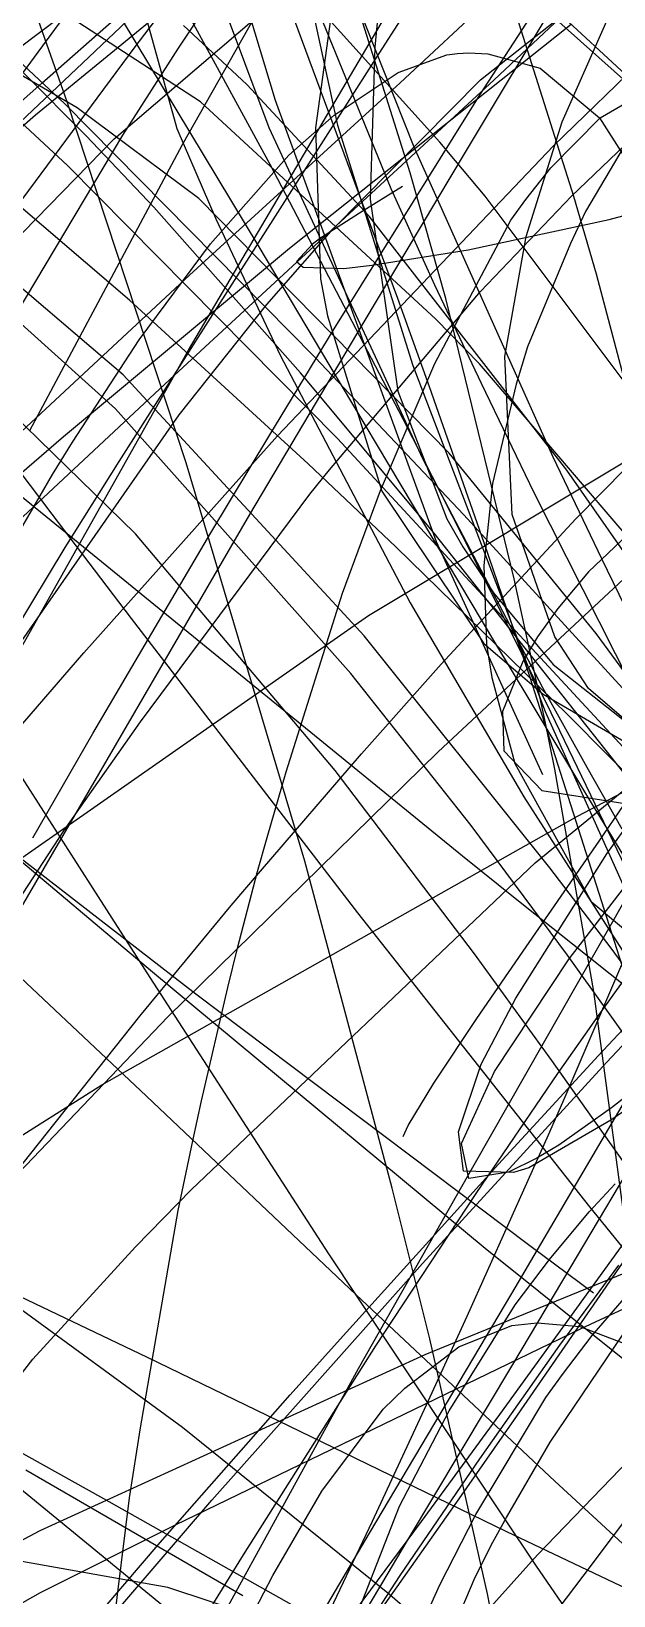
# Model space of a CAD drawing. Header units: metres. Extents: x -307 to 280, y -97 to 158.
# Drawn here: x -10.81 to -3.63, y 23.7 to 42.98 of the extents above; entities that cross this region are included whole.
import ezdxf

# ---------------------------------------------------------------- set-up
doc = ezdxf.new("R2010")
doc.units = ezdxf.units.M

msp = doc.modelspace()

# ---------------------------------------------------------------- linework, layer by layer
for p, q in [((-9.001, 42.771, -1314.566), (-5.723, 47.715, -1311.794)), ((-5.448, 41.51, -1309.145), (-2.158, 47.014, -1306.252)), ((-7.871, 41.337, -1344.908), (-10.333, 45.861, -1345.993)), ((-9.363, 45.739, -1332.67), (-7.886, 41.792, -1338.578)), ((-2.73, 41.683, -1364.006), (-7.415, 45.867, -1363.308)), ((-7.718, 45.627, -1339.403), (-6.1, 41.556, -1345.462)), ((-6.592, 42.601, -1310.109), (-4.626, 45.667, -1307.768)), ((-10.763, 41.948, -1317.994), (-6.769, 45.224, -1314.237)), ((-9.943, 45.128, -1315.882), (-9.021, 41.782, -1324.113)), ((-8.078, 45.203, -1340.307), (-6.384, 41.042, -1346.278)), ((-6.267, 42.344, -1311.161), (-3.236, 45.166, -1307.321)), ((-11.186, 41.638, -1314.046), (-7.771, 44.874, -1309.927)), ((-6.297, 39.687, -1345.553), (-8.188, 44.783, -1346.698)), ((-6.144, 41.235, -1340.922), (-7.255, 44.765, -1341.393)), ((-5.28, 42.201, -1340.434), (-3.646, 44.723, -1339.306)), ((-7.631, 44.565, -1322.537), (-7.039, 41.824, -1328.351)), ((-9.532, 42.789, -1309.703), (-8.242, 44.488, -1307.944)), ((-3.272, 42.246, -1364.681), (-5.347, 44.168, -1364.272)), ((-4.126, 40.942, -1335.795), (-5.149, 44.176, -1336.296)), ((-4.377, 41.567, -1314.664), (-1.699, 44.167, -1311.56)), ((-4.27, 41.864, -1375.619), (-3.215, 44.248, -1378.69)), ((-10.4, 42.084, -1341.142), (-12.568, 44.106, -1341.643)), ((-8.73, 42.112, -1353.89), (-11.807, 44.111, -1354.8)), ((-8.95, 41.585, -1338.96), (-7.675, 43.839, -1338.217)), ((-10.686, 42.34, -1314.453), (-9.108, 43.731, -1313.198)), ((-8.258, 43.617, -1319.768), (-7.807, 42.132, -1322.523)), ((-10.249, 42.037, -1350.418), (-12.811, 43.517, -1350.422)), ((-9.793, 41.656, -1334.907), (-7.675, 43.465, -1334.976)), ((-8.876, 39.052, -1311.397), (-6.259, 43.488, -1308.978)), ((-5.777, 41.615, -1352.451), (-7.386, 43.394, -1353.166)), ((-7.078, 43.478, -1339.163), (-7.31, 41.788, -1339.891)), ((-5.276, 42.382, -1332.631), (-3.917, 43.455, -1332.592)), ((-12.042, 41.965, -1315.34), (-10.197, 43.353, -1313.749)), ((-11.57, 41.586, -1339.888), (-10.317, 43.28, -1339.335)), ((-10.37, 42.111, -1342.496), (-10.748, 43.182, -1342.662)), ((-6.533, 43.258, -1341.276), (-6.58, 42.783, -1341.488)), ((-8.006, 40.324, -1359.125), (-9.703, 43.135, -1359.216)), ((-8.158, 42.325, -1352.852), (-8.938, 43.05, -1353.135)), ((-7.632, 40.309, -1314.23), (-4.158, 43.068, -1310.251)), ((-5.109, 42.381, -1310.378), (-4.361, 43.082, -1309.411)), ((-9.602, 39.668, -1339.804), (-13.48, 42.978, -1340.907)), ((-10.367, 41.326, -1342.1), (-12.12, 42.95, -1342.545)), ((-12.46, 38.839, -1313.025), (-9.532, 42.789, -1309.703)), ((-9.729, 37.68, -1313.424), (-6.592, 42.601, -1310.109)), ((-9.686, 41.701, -1315.146), (-9.001, 42.771, -1314.566)), ((-6.58, 42.783, -1341.488), (-6.637, 40.91, -1342.384)), ((-6.29, 42.472, -1342.846), (-5.693, 42.69, -1342.446)), ((-5.693, 42.69, -1342.446), (-5.562, 42.707, -1342.358)), ((-5.562, 42.707, -1342.358), (-5.422, 42.714, -1342.263)), ((-5.422, 42.714, -1342.263), (-5.187, 42.703, -1342.103)), ((-5.187, 42.703, -1342.103), (-4.541, 42.525, -1341.653)), ((-10.138, 41.691, -1351.616), (-10.908, 42.462, -1351.687)), ((-7.079, 41.945, -1343.382), (-6.29, 42.472, -1342.846)), ((-4.541, 42.525, -1341.653), (-3.808, 41.912, -1341.104)), ((-13.192, 40.11, -1316.319), (-10.686, 42.34, -1314.453)), ((-9.108, 38.687, -1315.038), (-5.109, 42.381, -1310.378)), ((-8.862, 39.974, -1314.138), (-6.267, 42.344, -1311.161)), ((-6.65, 40.703, -1352.206), (-8.158, 42.325, -1352.852)), ((-7.089, 40.548, -1333.013), (-5.276, 42.382, -1332.631)), ((-3.033, 42.365, -1346.305), (-3.984, 40.757, -1347.302)), ((-3.802, 41.914, -1347.472), (-3.144, 42.297, -1346.884)), ((-7.314, 38.96, -1340.208), (-10.4, 42.084, -1341.142)), ((-8.903, 37.661, -1341.751), (-10.37, 42.111, -1342.496)), ((-8.75, 40.919, -1350.392), (-10.249, 42.037, -1350.418)), ((-5.827, 39.431, -1352.699), (-8.73, 42.112, -1353.89)), ((-7.807, 42.132, -1322.523), (-5.823, 36.692, -1331.384)), ((-7.079, 39.313, -1341.865), (-5.28, 42.201, -1340.434)), ((-13.869, 39.243, -1320.647), (-10.763, 41.948, -1317.994)), ((-7.639, 41.452, -1343.771), (-7.079, 41.945, -1343.382)), ((-4.715, 40.451, -1373.62), (-4.27, 41.864, -1375.619)), ((-4.411, 41.296, -1348.01), (-3.802, 41.914, -1347.472)), ((-4.157, 40.947, -1330.274), (-3.171, 41.889, -1330.694)), ((-3.808, 41.912, -1341.104), (-3.513, 41.448, -1340.854)), ((-12.819, 36.452, -1317.894), (-9.686, 41.701, -1315.146)), ((-11.889, 39.505, -1335.168), (-9.793, 41.656, -1334.907)), ((-9.302, 40.812, -1351.522), (-10.138, 41.691, -1351.616)), ((-9.021, 41.782, -1324.113), (-8.541, 40.67, -1326.389)), ((-7.886, 41.792, -1338.578), (-5.987, 37.707, -1343.441)), ((-7.31, 41.788, -1339.891), (-7.25, 39.93, -1340.86)), ((-7.039, 41.824, -1328.351), (-6.111, 38.861, -1333.547)), ((-10.831, 38.062, -1340.352), (-8.95, 41.585, -1338.96)), ((-8.607, 40.362, -1344.473), (-7.639, 41.452, -1343.771)), ((-7.779, 37.994, -1318.592), (-4.377, 41.567, -1314.664)), ((-6.722, 39.379, -1310.227), (-5.448, 41.51, -1309.145)), ((-6.1, 41.556, -1345.462), (-4.384, 37.738, -1349.954)), ((-5.22, 40.948, -1352.179), (-5.777, 41.615, -1352.451)), ((-7.039, 37.962, -1341.009), (-10.367, 41.326, -1342.1)), ((-6.235, 38.209, -1344.063), (-7.871, 41.337, -1344.908)), ((-4.72, 40.905, -1348.284), (-4.411, 41.296, -1348.01)), ((-6.24, 41.067, -1337.479), (-6.77, 40.74, -1340.686)), ((-5.704, 39.687, -1340.693), (-6.144, 41.235, -1340.922)), ((-3.691, 40.659, -1366.299), (-1.561, 41.233, -1370.518)), ((-5.664, 37.78, -1350.171), (-8.75, 40.919, -1350.392)), ((-6.637, 40.91, -1342.384), (-6.296, 38.546, -1343.705)), ((-6.384, 41.042, -1346.278), (-5.842, 39.856, -1347.674)), ((-5.277, 39.772, -1330.003), (-4.157, 40.947, -1330.274)), ((-3.518, 38.681, -1351.201), (-5.22, 40.948, -1352.179)), ((-4.901, 40.65, -1348.445), (-4.72, 40.905, -1348.284)), ((-3.845, 39.986, -1335.638), (-4.126, 40.942, -1335.795)), ((-7.496, 38.77, -1351.246), (-9.302, 40.812, -1351.522)), ((-6.77, 40.74, -1340.686), (-7.248, 40.43, -1344.306)), ((-4.212, 37.57, -1350.845), (-6.65, 40.703, -1352.206)), ((-3.984, 40.757, -1347.302), (-4.169, 40.366, -1347.556)), ((-9.682, 38.747, -1351.978), (-11.874, 40.615, -1352.545)), ((-8.541, 40.67, -1326.389), (-7.746, 38.987, -1329.61)), ((-7.91, 39.612, -1333.266), (-7.089, 40.548, -1333.013)), ((-5.84, 38.888, -1349.314), (-4.901, 40.65, -1348.445)), ((-5.43, 40.285, -1361.934), (-3.691, 40.659, -1366.299)), ((-10.558, 37.031, -1343.951), (-13.03, 40.297, -1344.139)), ((-10.416, 37.985, -1317.192), (-7.632, 40.309, -1314.23)), ((-9.486, 39.176, -1345.147), (-8.607, 40.362, -1344.473)), ((-7.13, 38.855, -1359.023), (-8.006, 40.324, -1359.125)), ((-7.346, 40.355, -1345.43), (-7.546, 40.141, -1349.384)), ((-7.248, 40.43, -1344.306), (-7.346, 40.355, -1345.43)), ((-4.976, 38.971, -1371.299), (-4.715, 40.451, -1373.62)), ((-4.169, 40.366, -1347.556), (-4.696, 39.093, -1348.404)), ((-7.546, 40.141, -1349.384), (-7.463, 40.073, -1351.856)), ((-6.96, 40.056, -1356.211), (-6.618, 40.096, -1357.756)), ((-6.618, 40.096, -1357.756), (-5.43, 40.285, -1361.934)), ((-13.051, 36.087, -1318.522), (-8.862, 39.974, -1314.138)), ((-7.463, 40.073, -1351.856), (-6.96, 40.056, -1356.211)), ((-7.25, 39.93, -1340.86), (-7.161, 39.475, -1341.139)), ((-3.16, 37.381, -1335.179), (-3.845, 39.986, -1335.638)), ((-9.777, 38.327, -1352.155), (-11.459, 39.841, -1352.569)), ((-7.138, 37.576, -1330.006), (-5.277, 39.772, -1330.003)), ((-5.842, 39.856, -1347.674), (-5.27, 38.642, -1349.013)), ((-7.401, 37.65, -1339.051), (-9.602, 39.668, -1339.804)), ((-8.993, 38.255, -1333.689), (-7.91, 39.612, -1333.266)), ((-5.906, 38.6, -1345.296), (-6.297, 39.687, -1345.553)), ((-4.86, 36.233, -1340.126), (-5.704, 39.687, -1340.693)), ((-8.122, 37.026, -1311.407), (-6.722, 39.379, -1310.227)), ((-7.161, 39.475, -1341.139), (-6.491, 37.311, -1342.617)), ((-5.29, 38.88, -1352.45), (-5.827, 39.431, -1352.699)), ((-10.305, 37.918, -1345.813), (-9.486, 39.176, -1345.147)), ((-7.888, 37.986, -1342.556), (-7.079, 39.313, -1341.865)), ((-12.547, 32.53, -1314.86), (-8.876, 39.052, -1311.397)), ((-7.746, 38.987, -1329.61), (-6.143, 35.936, -1334.925)), ((-5.481, 37.022, -1339.546), (-7.314, 38.96, -1340.208)), ((-6.656, 35.782, -1315.664), (-1.088, 39.125, -1313.524)), ((-4.886, 37.025, -1367.609), (-4.976, 38.971, -1371.299)), ((-4.696, 39.093, -1348.404), (-4.838, 38.631, -1348.725)), ((-6.711, 35.531, -1350.909), (-9.682, 38.747, -1351.978)), ((-5.85, 36.795, -1350.918), (-7.496, 38.77, -1351.246)), ((-5.099, 35.453, -1358.581), (-7.13, 38.855, -1359.023)), ((-6.508, 37.323, -1349.969), (-5.84, 38.888, -1349.314)), ((-6.111, 38.861, -1333.547), (-4.478, 34.597, -1339.83)), ((-2.981, 36.185, -1351.147), (-5.29, 38.88, -1352.45)), ((-11.796, 36.18, -1317.955), (-9.108, 38.687, -1315.038)), ((-9.53, 36.787, -1350.085), (-11.387, 38.599, -1350.572)), ((-5.231, 36.675, -1344.822), (-5.906, 38.6, -1345.296)), ((-5.27, 38.642, -1349.013), (-4.621, 37.298, -1350.394)), ((-4.838, 38.631, -1348.725), (-5.13, 37.408, -1349.604)), ((-6.296, 38.546, -1343.705), (-5.693, 36.97, -1344.773)), ((-10.931, 35.469, -1334.681), (-8.993, 38.255, -1333.689)), ((-6.876, 35.068, -1351.17), (-9.777, 38.327, -1352.155)), ((-5.139, 36.051, -1343.432), (-6.235, 38.209, -1344.063)), ((-11.572, 36.992, -1318.384), (-10.416, 37.985, -1317.192)), ((-10.167, 35.323, -1321.337), (-7.779, 37.994, -1318.592)), ((-8.601, 36.8, -1343.193), (-7.888, 37.986, -1342.556)), ((-10.551, 37.52, -1346.018), (-10.305, 37.918, -1345.813)), ((-3.314, 33.936, -1339.412), (-7.039, 37.962, -1341.009)), ((-10.106, 36.571, -1336.568), (-11.409, 37.63, -1337.178)), ((-10.397, 36.619, -1314.107), (-9.729, 37.68, -1313.424)), ((-7.442, 32.756, -1340.861), (-8.903, 37.661, -1341.751)), ((-6.32, 36.628, -1338.648), (-7.401, 37.65, -1339.051)), ((-5.987, 37.707, -1343.441), (-4.511, 34.895, -1346.171)), ((-3.853, 35.56, -1349.924), (-5.664, 37.78, -1350.171)), ((-4.384, 37.738, -1349.954), (-3.786, 36.483, -1351.18)), ((-4.1, 36.97, -1322.49), (-3.477, 37.605, -1322.177)), ((-11.16, 36.465, -1346.548), (-10.551, 37.52, -1346.018)), ((-7.38, 37.278, -1330.028), (-7.138, 37.576, -1330.006)), ((-5.13, 37.408, -1349.604), (-5.234, 36.397, -1350.374)), ((-2.03, 34.438, -1349.31), (-4.212, 37.57, -1350.845)), ((-9.469, 34.472, -1330.61), (-7.38, 37.278, -1330.028)), ((-6.978, 36.057, -1350.455), (-6.508, 37.323, -1349.969)), ((-6.491, 37.311, -1342.617), (-5.235, 35.434, -1344.332)), ((-4.621, 37.298, -1350.394), (-1.763, 31.64, -1355.461)), ((-2.943, 37.274, -1338.535), (-3.944, 36.317, -1342.383)), ((-11.095, 31.91, -1313.994), (-8.122, 37.026, -1311.407)), ((-9.579, 35.743, -1343.854), (-10.558, 37.031, -1343.951)), ((-1.694, 32.879, -1337.836), (-5.481, 37.022, -1339.546)), ((-4.361, 35.517, -1363.686), (-4.886, 37.025, -1367.609)), ((-5.76, 35.18, -1323.551), (-4.1, 36.97, -1322.49)), ((-5.693, 36.97, -1344.773), (-5.493, 36.626, -1345.042)), ((-10.054, 34.328, -1344.585), (-8.601, 36.8, -1343.193)), ((-7.068, 33.873, -1349.234), (-9.53, 36.787, -1350.085)), ((-4.196, 34.552, -1337.757), (-6.32, 36.628, -1338.648)), ((-3.158, 33.395, -1350.196), (-5.85, 36.795, -1350.918)), ((-5.823, 36.692, -1331.384), (-4.512, 33.823, -1335.179)), ((-5.8, 34.101, -1314.373), (-2.893, 36.81, -1311.278)), ((-5.493, 36.626, -1345.042), (-5.117, 36.061, -1345.509)), ((-4.668, 35.028, -1344.4), (-5.231, 36.675, -1344.822)), ((-13.659, 31.221, -1317.401), (-10.397, 36.619, -1314.107)), ((-5.497, 32.817, -1334.062), (-10.106, 36.571, -1336.568)), ((-3.786, 36.483, -1351.18), (-3.113, 35.096, -1352.438)), ((-5.234, 36.397, -1350.374), (-5.203, 35.424, -1351.16)), ((-3.944, 36.317, -1342.383), (-4.325, 35.867, -1344.214)), ((-7.673, 33.855, -1351.234), (-6.978, 36.057, -1350.455)), ((-4.406, 34.58, -1342.977), (-5.139, 36.051, -1343.432)), ((-5.117, 36.061, -1345.509), (-4.38, 35.178, -1346.324)), ((-4.484, 34.494, -1339.823), (-4.86, 36.233, -1340.126)), ((-3.646, 32.009, -1305.28), (-1.295, 36.173, -1303.201)), ((-6.143, 35.936, -1334.925), (-4.743, 33.546, -1338.623)), ((-4.604, 32.734, -1313.358), (-0.8, 35.854, -1310.867)), ((-4.325, 35.867, -1344.214), (-4.576, 35.518, -1345.687)), ((-11.808, 32.186, -1318.062), (-6.656, 35.782, -1315.664)), ((-6.788, 32.118, -1343.453), (-9.579, 35.743, -1343.854)), ((-4.421, 32.671, -1349.848), (-6.711, 35.531, -1350.909)), ((-4.576, 35.518, -1345.687), (-4.756, 35.213, -1347.031)), ((-3.944, 34.882, -1361.398), (-4.361, 35.517, -1363.686)), ((-2.296, 33.439, -1349.615), (-3.853, 35.56, -1349.924)), ((-9.883, 32.153, -1339.949), (-11.97, 35.409, -1341.107)), ((-11.333, 33.972, -1322.674), (-10.167, 35.323, -1321.337)), ((-5.235, 35.434, -1344.332), (-4.504, 34.81, -1345.123)), ((-5.203, 35.424, -1351.16), (-5.137, 35.017, -1351.509)), ((-4.678, 34.75, -1358.468), (-5.099, 35.453, -1358.581)), ((-6.744, 34.076, -1324.272), (-5.76, 35.18, -1323.551)), ((-4.756, 35.213, -1347.031), (-5.007, 34.598, -1349.97)), ((-4.38, 35.178, -1346.324), (-2.866, 33.979, -1347.728)), ((-5.393, 33.194, -1350.551), (-6.876, 35.068, -1351.17)), ((-5.137, 35.017, -1351.509), (-4.854, 33.957, -1352.458)), ((-3.031, 29.899, -1342.954), (-4.668, 35.028, -1344.4)), ((-4.511, 34.895, -1346.171), (-3.966, 33.913, -1347.014)), ((-3.954, 33.548, -1358.245), (-4.678, 34.75, -1358.468)), ((-4.504, 34.81, -1345.123), (-3.005, 33.936, -1346.594)), ((-3.425, 34.434, -1358.884), (-3.944, 34.882, -1361.398)), ((-5.007, 34.598, -1349.97), (-4.989, 34.115, -1352.768)), ((-4.478, 34.597, -1339.83), (-2.883, 31.038, -1344.21)), ((-2.949, 31.555, -1341.956), (-4.406, 34.58, -1342.977)), ((-1.643, 31.98, -1336.531), (-4.196, 34.552, -1337.757)), ((-4.081, 33.308, -1309.85), (-1.66, 34.581, -1308.511)), ((-10.797, 33.042, -1345.332), (-10.054, 34.328, -1344.585)), ((-10.411, 33.126, -1330.995), (-9.469, 34.472, -1330.61)), ((-4.36, 33.888, -1339.716), (-4.484, 34.494, -1339.823)), ((-9.498, 31.665, -1335.238), (-12.653, 34.108, -1337.106)), ((-9.132, 30.836, -1317.973), (-5.8, 34.101, -1314.373)), ((-7.988, 32.632, -1325.283), (-6.744, 34.076, -1324.272)), ((-4.989, 34.115, -1352.768), (-4.52, 33.623, -1356.84)), ((-4.854, 33.957, -1352.458), (-3.913, 32.257, -1354.168)), ((-7.906, 33.046, -1351.51), (-7.673, 33.855, -1351.234)), ((-5.352, 31.612, -1348.508), (-7.068, 33.873, -1349.234)), ((-3.878, 31.147, -1339.211), (-4.36, 33.888, -1339.716)), ((-3.966, 33.913, -1347.014), (-3.536, 33.152, -1347.638)), ((-9.318, 31.386, -1330.21), (-11.927, 33.579, -1332.065)), ((-4.743, 33.546, -1338.623), (-1.248, 28.097, -1346.166)), ((-4.52, 33.623, -1356.84), (-3.445, 33.458, -1360.969)), ((-2.339, 30.895, -1357.588), (-3.954, 33.548, -1358.245)), ((-3.816, 33.001, -1364.548), (-3.382, 33.632, -1365.575)), ((-9.944, 30, -1313.435), (-4.081, 33.308, -1309.85)), ((-4.204, 31.597, -1349.987), (-5.393, 33.194, -1350.551)), ((-3.718, 32.843, -1368.813), (-3.463, 33.197, -1369.479)), ((-11.832, 30.966, -1331.756), (-10.411, 33.126, -1330.995)), ((-8.024, 32.625, -1351.651), (-7.906, 33.046, -1351.51)), ((-4.715, 31.699, -1362.081), (-3.816, 33.001, -1364.548)), ((-4.851, 32.293, -1333.691), (-5.497, 32.817, -1334.062)), ((-4.841, 31.066, -1364.851), (-3.718, 32.843, -1368.813)), ((-4.185, 31.551, -1367.349), (-3.233, 32.779, -1370.093)), ((-9.394, 29.86, -1337.148), (-12.475, 32.757, -1338.269)), ((-8.841, 28.707, -1316.71), (-4.604, 32.734, -1313.358)), ((-8.349, 32.206, -1325.589), (-7.988, 32.632, -1325.283)), ((-8.271, 31.682, -1351.961), (-8.024, 32.625, -1351.651)), ((-6.365, 28.726, -1340.087), (-7.442, 32.756, -1340.861)), ((-3.666, 31.682, -1349.461), (-4.421, 32.671, -1349.848)), ((-9.477, 30.843, -1326.602), (-8.349, 32.206, -1325.589)), ((-1.351, 29.508, -1331.522), (-4.851, 32.293, -1333.691)), ((-3.913, 32.257, -1354.168), (-2.403, 30.992, -1355.775)), ((-3.799, 30.886, -1355.265), (-2.793, 32.287, -1354.015)), ((-9.347, 31.319, -1339.634), (-9.883, 32.153, -1339.949)), ((-3.928, 28.496, -1342.85), (-6.788, 32.118, -1343.453)), ((-5.571, 28.629, -1306.95), (-3.646, 32.009, -1305.28)), ((-3.823, 30.359, -1323.667), (-2.151, 32.152, -1322.673)), ((-4.235, 29.85, -1355.229), (-3.336, 31.94, -1353.899)), ((-3.723, 30.272, -1323.563), (-2.114, 31.997, -1322.616)), ((-8.786, 31.116, -1334.801), (-9.498, 31.665, -1335.238)), ((-8.393, 31.197, -1352.118), (-8.271, 31.682, -1351.961)), ((-5.32, 30.817, -1360.07), (-4.715, 31.699, -1362.081)), ((-0.68, 27.602, -1347.643), (-3.666, 31.682, -1349.461)), ((-4.399, 30.298, -1348.06), (-5.352, 31.612, -1348.508)), ((-5.105, 30.163, -1363.477), (-4.185, 31.551, -1367.349)), ((-2.702, 29.488, -1349.179), (-4.204, 31.597, -1349.987)), ((-7.147, 27.916, -1338.168), (-9.347, 31.319, -1339.634)), ((-5.218, 27.98, -1327.119), (-9.318, 31.386, -1330.21)), ((-4.686, 28.025, -1332.096), (-8.786, 31.116, -1334.801)), ((-8.715, 29.803, -1352.558), (-8.393, 31.197, -1352.118)), ((-5.267, 30.252, -1362.67), (-4.841, 31.066, -1364.851)), ((-3.409, 27.642, -1338.553), (-3.878, 31.147, -1339.211)), ((-11.309, 28.538, -1328.384), (-9.477, 30.843, -1326.602)), ((-4.324, 30.139, -1355.902), (-3.799, 30.886, -1355.265)), ((-12.592, 27.218, -1321.776), (-9.132, 30.836, -1317.973)), ((-5.853, 30.02, -1357.679), (-5.32, 30.817, -1360.07)), ((-5.991, 27.797, -1325.108), (-3.723, 30.272, -1323.563)), ((-5.96, 26.676, -1312.621), (3.276, 30.449, -1307.23)), ((-5.056, 29.022, -1324.469), (-3.823, 30.359, -1323.667)), ((-4.89, 27.429, -1356.572), (-3.144, 30.4, -1354.321)), ((-1.914, 26.788, -1346.699), (-4.399, 30.298, -1348.06)), ((-5.548, 29.42, -1359.71), (-5.267, 30.252, -1362.67)), ((-5.513, 29.277, -1359.964), (-5.105, 30.163, -1363.477)), ((-5.332, 28.659, -1357.096), (-4.324, 30.139, -1355.902)), ((-3.142, 30.123, -1347.934), (-3.664, 29.714, -1349.131)), ((-15.745, 26.327, -1317.622), (-9.944, 30, -1313.435)), ((-6.169, 29.498, -1355.07), (-5.853, 30.02, -1357.679)), ((-4.173, 27.738, -1355.556), (-2.874, 29.924, -1354.198)), ((-6.809, 27.411, -1336.079), (-9.394, 29.86, -1337.148)), ((-8.824, 29.309, -1352.711), (-8.715, 29.803, -1352.558)), ((-4.44, 29.381, -1355.53), (-4.235, 29.85, -1355.229)), ((-3.664, 29.714, -1349.131), (-4.313, 29.254, -1350.88)), ((-3.303, 29.812, -1348.611), (-3.671, 29.561, -1349.503)), ((-6.231, 29.361, -1353.74), (-6.169, 29.498, -1355.07)), ((-3.671, 29.561, -1349.503), (-4.68, 28.975, -1352.394)), ((-9.002, 28.451, -1352.973), (-8.824, 29.309, -1352.711)), ((-5.487, 28.936, -1356.801), (-5.548, 29.42, -1359.71)), ((-5.443, 27.147, -1356.975), (-4.44, 29.381, -1355.53)), ((-5.419, 28.843, -1356.211), (-5.513, 29.277, -1359.964)), ((-4.313, 29.254, -1350.88), (-4.582, 29.094, -1351.787)), ((-7.007, 26.866, -1325.869), (-5.056, 29.022, -1324.469)), ((-4.87, 28.917, -1353.189), (-5.487, 28.936, -1356.801)), ((-4.932, 28.924, -1353.21), (-5.419, 28.843, -1356.211)), ((-4.582, 29.094, -1351.787), (-4.932, 28.924, -1353.21)), ((-4.68, 28.975, -1352.394), (-4.87, 28.917, -1353.189)), ((-5.902, 26.868, -1339.722), (-6.365, 28.726, -1340.087)), ((-3.938, 28.434, -1338.453), (-3.618, 28.779, -1338.449)), ((-9.529, 28.002, -1317.31), (-8.841, 28.707, -1316.71)), ((-6.779, 26.501, -1308.01), (-5.571, 28.629, -1306.95)), ((-6.568, 26.783, -1358.512), (-5.332, 28.659, -1357.096)), ((-9.469, 25.77, -1353.752), (-9.002, 28.451, -1352.973)), ((-4.856, 25.876, -1346.894), (-3.045, 28.503, -1345.286)), ((-4.428, 27.845, -1338.454), (-3.938, 28.434, -1338.453)), ((-2.414, 26.626, -1342.449), (-3.928, 28.496, -1342.85)), ((-4.575, 24.209, -1309.596), (-0.75, 28.165, -1307.221)), ((-10.793, 26.62, -1318.515), (-9.529, 28.002, -1317.31)), ((-1.836, 25.27, -1324.491), (-5.218, 27.98, -1327.119)), ((-5.038, 25.937, -1348.313), (-3.485, 28.08, -1347.001)), ((-3.883, 27.43, -1331.55), (-4.686, 28.025, -1332.096)), ((-3.9, 26.911, -1337.683), (-2.868, 28.105, -1337.519)), ((-8.59, 24.88, -1327.122), (-5.991, 27.797, -1325.108)), ((-5.003, 24.686, -1336.468), (-7.147, 27.916, -1338.168)), ((-4.848, 27.286, -1338.45), (-4.428, 27.845, -1338.454)), ((-4.299, 26.79, -1351.536), (-3.571, 27.778, -1350.849)), ((-9.382, 26.639, -1331.663), (-11.403, 27.603, -1333.205)), ((-4.867, 26.572, -1356.246), (-4.173, 27.738, -1355.556)), ((-4.037, 26.997, -1309.611), (-2.75, 27.595, -1308.736)), ((-4.362, 25.116, -1334.961), (-6.809, 27.411, -1336.079)), ((-6.644, 24.472, -1358.872), (-4.89, 27.429, -1356.572)), ((-8.95, 25.775, -1341.357), (-11.131, 27.368, -1342.963)), ((-5.665, 25.981, -1338.434), (-4.848, 27.286, -1338.45)), ((-9.035, 24.577, -1313.228), (-4.037, 26.997, -1309.611)), ((-5.944, 26.054, -1357.686), (-5.443, 27.147, -1356.975)), ((-5.543, 26.77, -1340.827), (-4.892, 27.034, -1340.309)), ((-4.892, 27.034, -1340.309), (-4.58, 27.066, -1340.033)), ((-4.58, 27.066, -1340.033), (-4.053, 27.021, -1339.533)), ((-4.053, 27.021, -1339.533), (-3.287, 26.73, -1338.733)), ((-7.625, 26.177, -1326.332), (-7.007, 26.866, -1325.869)), ((-5.191, 23.726, -1339.098), (-5.902, 26.868, -1339.722)), ((-4.419, 25.596, -1338.899), (-3.526, 26.912, -1338.862)), ((-4.266, 26.431, -1337.736), (-3.9, 26.911, -1337.683)), ((-12.957, 23.839, -1321.076), (-10.793, 26.62, -1318.515)), ((-10.703, 24.507, -1315.748), (-5.96, 26.676, -1312.621)), ((-6.957, 25.464, -1329.763), (-9.382, 26.639, -1331.663)), ((-8.197, 24.208, -1360.308), (-6.568, 26.783, -1358.512)), ((-6.211, 26.259, -1341.29), (-5.543, 26.77, -1340.827)), ((-5.287, 25.391, -1352.472), (-4.299, 26.79, -1351.536)), ((-9.893, 20.833, -1311.005), (-6.779, 26.501, -1308.01)), ((-6.175, 24.382, -1357.476), (-4.867, 26.572, -1356.246)), ((-4.471, 26.146, -1337.764), (-4.266, 26.431, -1337.736)), ((-6.476, 26.002, -1341.46), (-6.211, 26.259, -1341.29)), ((-9.921, 24.897, -1338.947), (-12, 26.054, -1340.471)), ((-9.224, 24.357, -1327.601), (-7.625, 26.177, -1326.332)), ((-6.609, 24.623, -1358.62), (-5.944, 26.054, -1357.686)), ((-5.334, 24.703, -1337.88), (-4.471, 26.146, -1337.764)), ((-7.234, 24.993, -1341.888), (-6.476, 26.002, -1341.46)), ((-6.274, 24.806, -1338.421), (-5.665, 25.981, -1338.434)), ((-6.006, 24.617, -1349.154), (-5.038, 25.937, -1348.313)), ((-5.569, 24.855, -1347.542), (-4.856, 25.876, -1346.894)), ((-9.602, 24.909, -1353.993), (-9.469, 25.77, -1353.752)), ((-6.4, 23.719, -1339.24), (-8.95, 25.775, -1341.357)), ((-4.953, 24.491, -1328.162), (-6.957, 25.464, -1329.763)), ((-4.958, 24.668, -1338.916), (-4.419, 25.596, -1338.899)), ((-8.035, 22.632, -1338.19), (-11.314, 25.318, -1340.757)), ((-8.208, 23.7, -1328.369), (-10.883, 25.252, -1330.727)), ((-6.269, 23.951, -1353.405), (-5.287, 25.391, -1352.472)), ((-2.928, 23.792, -1334.266), (-4.362, 25.116, -1334.961)), ((-10.756, 22.362, -1328.971), (-8.59, 24.88, -1327.122)), ((-5.936, 22.656, -1335.94), (-9.921, 24.897, -1338.947)), ((-9.904, 22.469, -1354.638), (-9.602, 24.909, -1353.993)), ((-7.837, 23.954, -1342.188), (-7.234, 24.993, -1341.888)), ((-4.01, 23.943, -1318.613), (-3.275, 24.922, -1317.725)), ((-7.085, 22.741, -1338.424), (-6.274, 24.806, -1338.421)), ((-6.076, 24.133, -1348.009), (-5.569, 24.855, -1347.542)), ((-5.778, 23.838, -1337.94), (-5.334, 24.703, -1337.88)), ((-4.586, 24.069, -1336.111), (-5.003, 24.686, -1336.468)), ((-15.475, 21.99, -1319.41), (-10.703, 24.507, -1315.748)), ((-10.7, 23.743, -1314.489), (-9.035, 24.577, -1313.228)), ((-8.436, 21.345, -1351.376), (-6.006, 24.617, -1349.154)), ((-7.814, 22.082, -1360.274), (-6.609, 24.623, -1358.62)), ((-5.123, 24.362, -1338.921), (-4.958, 24.668, -1338.916)), ((-1.647, 22.92, -1325.483), (-4.953, 24.491, -1328.162)), ((-9.129, 23.804, -1355.067), (-12.242, 24.356, -1356.134)), ((-10.386, 23.008, -1328.568), (-9.224, 24.357, -1327.601)), ((-7.749, 22.609, -1360.338), (-6.644, 24.472, -1358.872)), ((-6.493, 23.851, -1357.767), (-6.175, 24.382, -1357.476)), ((-5.343, 23.933, -1338.928), (-5.123, 24.362, -1338.921)), ((-8.833, 23.18, -1360.994), (-8.197, 24.208, -1360.308)), ((-7.386, 21.072, -1311.548), (-4.575, 24.209, -1309.596)), ((-6.8, 23.112, -1348.685), (-6.076, 24.133, -1348.009)), ((-8.058, 23.525, -1342.292), (-7.837, 23.954, -1342.188)), ((-7.735, 21.703, -1354.808), (-6.269, 23.951, -1353.405)), ((-6.728, 20.371, -1321.925), (-4.01, 23.943, -1318.613)), ((-6.038, 22.29, -1338.957), (-5.343, 23.933, -1338.928)), ((-4.097, 23.358, -1335.671), (-4.586, 24.069, -1336.111)), ((-17.587, 19.857, -1320.487), (-10.7, 23.743, -1314.489)), ((-6.48, 22.931, -1353.827), (-9.129, 23.804, -1355.067)), ((-6.773, 23.383, -1358.02), (-6.493, 23.851, -1357.767)), ((-4.285, 21.876, -1337.296), (-6.4, 23.719, -1339.24)), ((-6.176, 22.954, -1337.998), (-5.778, 23.838, -1337.94)), ((-4.559, 20.582, -1338.49), (-5.191, 23.726, -1339.098))]:
    msp.add_line(p, q)

doc.saveas('drawing.dxf')
